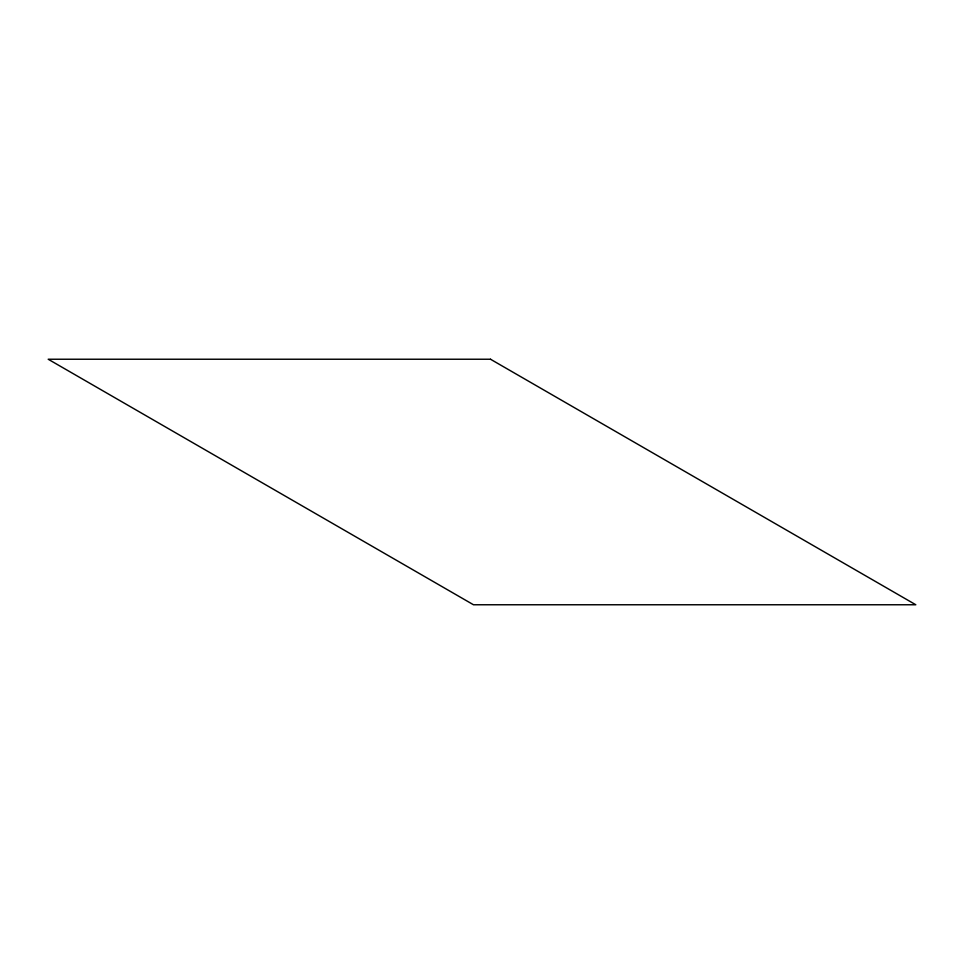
<?xml version="1.0" encoding="UTF-8"?>
<svg xmlns="http://www.w3.org/2000/svg" width="964" height="964" viewBox="0 0 964 964"><rect width="100%" height="100%" fill="white"/><g stroke="black" fill="none" stroke-linecap="round" stroke-linejoin="round"><path stroke-width="1.45" d="M490.507 359.235L48.2 359.235L473.493 604.765L915.8 604.765L490.507 359.235"/></g></svg>
